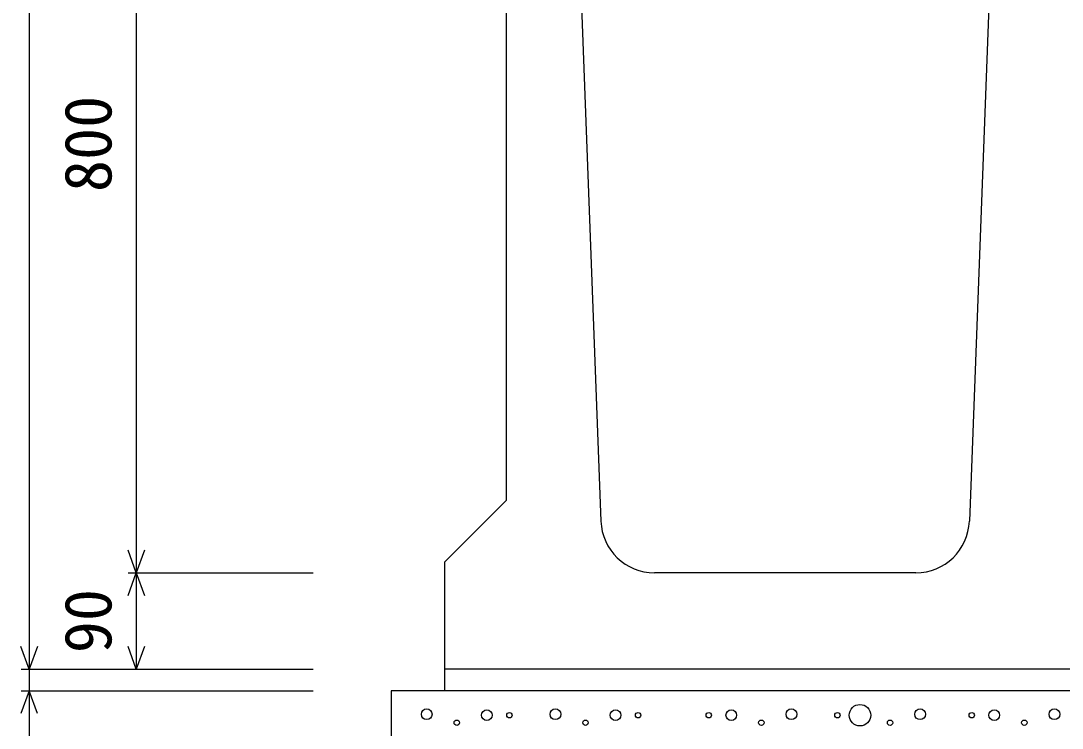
# Model space of a CAD drawing. Units: millimetres, scale not verified. Extents: x -25200 to 25200, y -8910 to 8910.
# Drawn here: x 11947 to 12918, y -1887 to -1228 of the extents above; entities that cross this region are included whole.
import ezdxf
from ezdxf.enums import TextEntityAlignment as Align

# ---------------------------------------------------------------- set-up
doc = ezdxf.new("R2010")
doc.units = ezdxf.units.MM
doc.header["$LTSCALE"] = 30
for name, color, linetype, lineweight in [('0-0_DIM', 7, 'Continuous', 25), ('0-2_HATCH', 6, 'Continuous', 25), ('0-5_OUTLINE', 3, 'Continuous', 25)]:
    doc.layers.add(name, color=color, linetype=linetype, lineweight=lineweight)
doc.styles.add('ＭＳ ゴシック', font='')
doc.styles.get('ＭＳ ゴシック').set_extended_font_data('MS Gothic')

msp = doc.modelspace()

# ---------------------------------------------------------------- linework, layer by layer
at = {"layer": '0-0_DIM'}
for p, q in [((11954.78, -832.23), (11954.78, -1832.23)), ((12054.78, -942.23), (12054.78, -1742.23)), ((12047.28, -1742.23), (12219.78, -1742.23)), ((12054.78, -1742.23), (12054.78, -1832.23)), ((11947.28, -1832.23), (12219.78, -1832.23)), ((11947.28, -1852.23), (12219.78, -1852.23))]:
    msp.add_line(p, q, dxfattribs=at)
for points in [[(12062.47, -1721.09), (12054.78, -1742.23), (12047.08, -1721.09)], [(12047.08, -1763.38), (12054.78, -1742.23), (12062.47, -1763.38)], [(11962.48, -1811.09), (11954.78, -1832.23), (11947.08, -1811.09)], [(12062.47, -1811.09), (12054.78, -1832.23), (12047.08, -1811.09)], [(11954.78, -1832.23), (11954.78, -1852.23), (11954.78, -1952.23)], [(11962.48, -1873.38), (11954.78, -1852.23), (11947.08, -1873.38)]]:
    msp.add_lwpolyline(points, dxfattribs=at)
at = {"layer": '0-2_HATCH'}
for centre, radius in [((12325.56, -1874.18), 5), ((12381.64, -1875.06), 5), ((12402.67, -1875.06), 2.5), ((12445.56, -1874.18), 5), ((12501.64, -1875.06), 5), ((12522.67, -1875.06), 2.5), ((12588.52, -1875.06), 2.5), ((12609.55, -1875.06), 5), ((12665.63, -1874.18), 5), ((12708.52, -1875.06), 2.5), ((12729.55, -1875.06), 10), ((12785.63, -1874.18), 5), ((12833.75, -1875.06), 2.5), ((12854.78, -1875.06), 5), ((12910.85, -1874.18), 5), ((12353.6, -1882.06), 2.5), ((12473.6, -1882.06), 2.5), ((12637.59, -1882.06), 2.5), ((12757.59, -1882.06), 2.5), ((12882.81, -1882.06), 2.5)]:
    msp.add_circle(centre, radius, dxfattribs=at)
at = {"layer": '0-5_OUTLINE'}
for p, q in [((12459.78, -942.23), (12487.97, -1694.11)), ((12859.78, -942.23), (12831.58, -1694.11)), ((12342.28, -1732.23), (12399.78, -1674.73)), ((12342.28, -1732.23), (12342.28, -1852.23)), ((12781.62, -1742.23), (12537.94, -1742.23)), ((13377.28, -1832.23), (12342.28, -1832.23)), ((12292.28, -1852.23), (12292.28, -2102.23)), ((13427.28, -1852.23), (12292.28, -1852.23))]:
    msp.add_line(p, q, dxfattribs=at)
msp.add_lwpolyline([(12342.28, -832.23), (12342.28, -962.23), (12399.78, -1062.23), (12399.78, -1674.73)], dxfattribs=at)
for centre, start, end in [((12537.94, -1692.23), 182.14759, 270), ((12781.62, -1692.23), 270, 357.85241)]:
    msp.add_arc(centre, 50, start, end, dxfattribs=at)

# ---------------------------------------------------------------- texts
at = {"layer": '0-0_DIM', "style": 'ＭＳ ゴシック'}
for s, p in [('800', (12044.78, -1387.23)), ('90', (12044.78, -1817.23))]:
    msp.add_text(s, height=43.99, rotation=90, dxfattribs=at).set_placement(p, align=Align.BOTTOM_LEFT)

doc.saveas('drawing.dxf')
